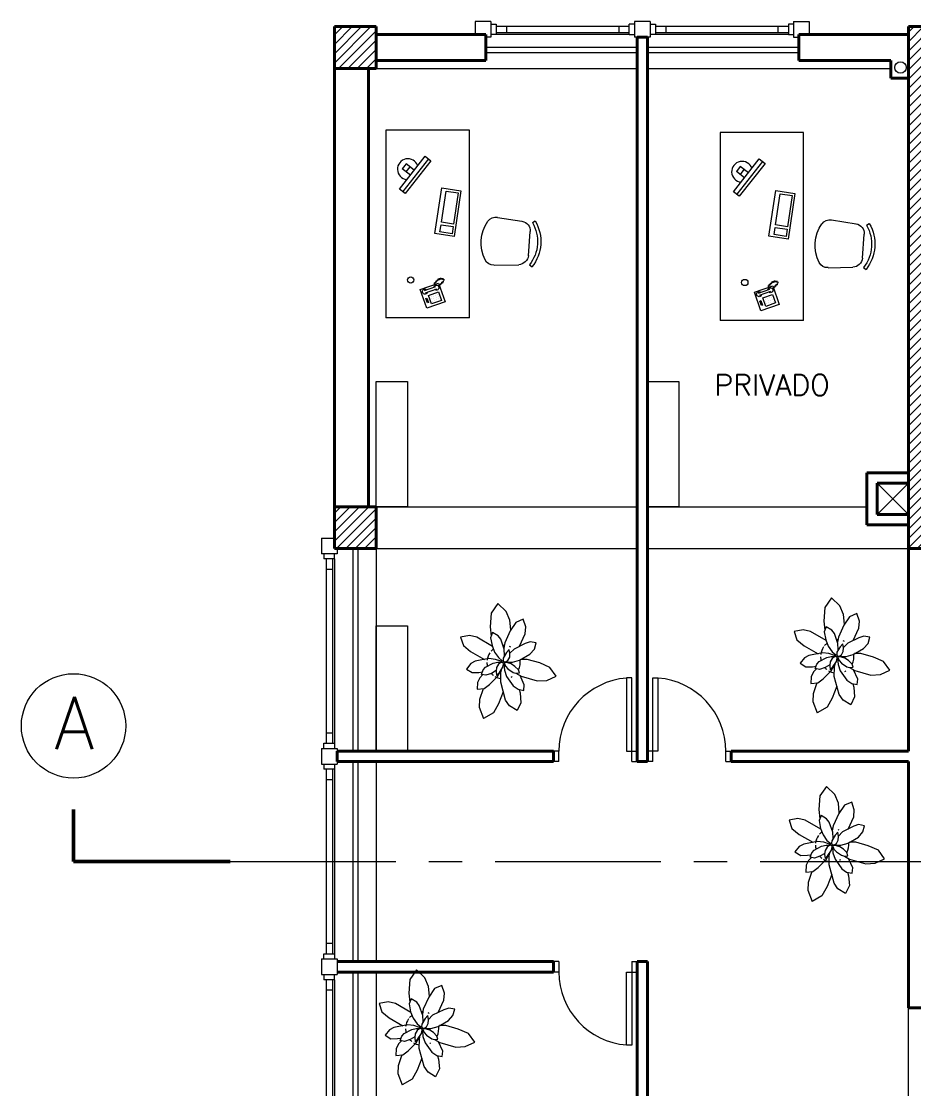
# Model space of a CAD drawing. Extents: x 1018 to 1366, y -109 to 186.
# Drawn here: x 1266.27 to 1274.82, y 119.89 to 130.11 of the extents above; entities that cross this region are included whole.
import ezdxf

# ---------------------------------------------------------------- set-up
doc = ezdxf.new("R2010")
doc.units = 0
doc.header["$LTSCALE"] = 0.5
doc.linetypes.add('CENTER', pattern=[50.8, 31.75, -6.35, 6.35, -6.35])
doc.layers.get('0').update_dxf_attribs({"linetype": 'CONTINUOUS'})
for name, color, linetype, lineweight in [('Carpintería', 55, 'CONTINUOUS', 20), ('Detalles .05', 243, 'CONTINUOUS', 5), ('Detalles 01', 8, 'CONTINUOUS', 9), ('Equipamiento movil', 33, 'CONTINUOUS', 9), ('Muros corte', 7, 'CONTINUOUS', 40), ('Punta 01', 6, 'CONTINUOUS', 9), ('Punta 02', 11, 'CONTINUOUS', 20), ('Punta 05', 52, 'CONTINUOUS', 50), ('Tratamiento pisos', 251, 'CONTINUOUS', 9)]:
    doc.layers.add(name, color=color, linetype=linetype, lineweight=lineweight)
doc.styles.add('Texto 2 mm', font='simplex.shx', dxfattribs={"height": 0.2})
doc.styles.add('Texto 5 mm', font='simplex.shx', dxfattribs={"height": 0.5})
pattern_1 = [(45, (54.626424, 1.85935), (-0.0449012806, 0.0449012806), [])]

# ---------------------------------------------------------------- blocks, each defined once
blk = doc.blocks.new('Plant1')
for p, q in [((2.94, 14.02), (1.24, 11.02)), ((5.75, 15.65), (2.94, 14.02)), ((6.8, 12.64), (5.75, 15.65)), ((-4.94, 10.5), (-5.47, 8.7)), ((-3.11, 9.8), (-4.94, 10.5)), ((1.24, 11.02), (-0.18, 7.33)), ((6.67, 9.74), (6.8, 12.64)), ((-10.15, 7.82), (-12.56, 7.25)), ((-12.56, 7.25), (-11.81, 4.91)), ((-8.01, 7.41), (-10.15, 7.82)), ((-4.41, 5.37), (-8.01, 7.41)), ((-5.47, 8.7), (-5.1, 7.19)), ((-5.1, 7.19), (-3.73, 3.58)), ((-1.65, 8.27), (-3.11, 9.8)), ((-0.15, 4.91), (-1.65, 8.27)), ((-0.18, 7.33), (-0.36, 5.38)), ((4.8, 4.93), (6.67, 9.74)), ((-11.81, 4.91), (-9.42, 2.94)), ((-3.73, 3.58), (-2.59, 2.19)), ((0.25, 2.69), (-0.15, 4.91)), ((1.6, 3.31), (0.73, 2.26)), ((2.74, 4.3), (1.6, 3.31)), ((3.75, 4.5), (2.74, 4.3)), ((3.4, 2.61), (3.75, 3.44)), ((3.75, 3.45), (4.8, 4.93)), ((3.75, 3.44), (3.75, 4.5)), ((7.53, 5.66), (4.58, 4.62)), ((7.5, 2.24), (8.7, 3.64)), ((9.19, 5.31), (7.53, 5.66)), ((8.7, 3.64), (9.19, 5.31)), ((8.78, 3.92), (9.84, 4.12)), ((9.84, 4.12), (12.89, 4.12)), ((12.89, 4.12), (15.19, 2.69)), ((-15.39, 2.27), (-18.09, -0.04)), ((-12.63, 3.17), (-15.39, 2.27)), ((-9.66, 3.14), (-12.63, 3.17)), ((-9.42, 2.94), (-5.88, 0.9)), ((-3.93, 0.56), (-7.13, -0.21)), ((-5.88, 0.9), (-4.34, 0.46)), ((-2.06, 0.5), (-3.93, 0.56)), ((-2.48, 2.2), (-3.75, 2.12)), ((-3.75, 2.12), (-2.91, 1.21)), ((-2.91, 1.21), (-1.29, 0)), ((-1.34, 2), (-2.48, 2.2)), ((-1.9, 0.46), (-2.06, 0.5)), ((-0.39, 1.34), (-1.34, 2)), ((-0.56, -0.12), (-0.19, 0)), ((-0.12, 0.81), (-0.39, 1.34)), ((-0.19, 0), (-0.12, 0.06)), ((-0.06, 0.25), (-0.12, 0.81)), ((-0.12, 0.06), (-0.06, 0.25)), ((-0.11, 0.67), (0.06, 0.81)), ((0.06, 0.81), (0.25, 2.69)), ((0.31, 1.31), (0.12, 0.38)), ((0.12, 0.38), (0.19, 0.25)), ((0.19, 0.25), (0.38, 0.19)), ((0.73, 2.26), (0.31, 1.31)), ((0.38, 0.19), (1.25, 0.44)), ((0.47, 0.22), (0.69, 0)), ((0.69, 0), (2.44, 0)), ((1.25, 0.44), (2.18, 1.1)), ((2.18, 1.1), (3.4, 2.61)), ((2.44, 0), (4.43, 0.51)), ((4.43, 0.51), (7.5, 2.24)), ((13.53, 0.5), (11.66, -0.54)), ((15.19, 2.69), (13.53, 0.5)), ((-18.09, -0.04), (-15.37, -2.32)), ((-15.37, -2.32), (-11.22, -3.04)), ((-11.22, -3.04), (-8.38, -3)), ((-8.2, -0.91), (-9.38, -2.5)), ((-9.38, -2.5), (-7.87, -3.25)), ((-5.18, -2.97), (-8.45, -7.47)), ((-7.13, -0.21), (-8.2, -0.91)), ((-7.87, -3.25), (-5.44, -3.05)), ((-5.44, -3.05), (-3.38, -2.45)), ((-3.38, -2.45), (-1.56, -1.44)), ((-1.56, -1.44), (-0.5, -0.38)), ((-1.12, -2.44), (-1.55, -4.42)), ((-1.29, 0), (-0.56, -0.12)), ((-0.38, -0.81), (-1.12, -2.44)), ((-0.31, -0.5), (-0.59, -0.46)), ((-0.5, -0.38), (-0.5, -0.12)), ((0.06, -0.62), (-0.38, -0.81)), ((-0.26, -0.76), (-0.31, -0.5)), ((-0.19, -1.81), (-0.07, -0.68)), ((0.01, -3.25), (-0.19, -1.81)), ((0.12, -0.12), (0, -0.44)), ((0, -0.44), (0.12, -1)), ((1.03, -5.66), (0.01, -3.25)), ((0.56, -0.06), (0.12, -0.12)), ((0.12, -1), (0.45, -1.59)), ((0.45, -1.59), (1.43, -2.3)), ((1.53, -0.38), (0.56, -0.06)), ((1.43, -2.3), (2.56, -2.56)), ((3.06, -1.61), (1.53, -0.38)), ((3.19, -1.19), (2.01, -0.77)), ((2.38, -1), (2.23, -0.95)), ((2.32, -2.51), (3.05, -4.05)), ((4.2, -2.28), (2.38, -1)), ((2.56, -2.56), (3.88, -2.56)), ((3.88, -2.56), (3.06, -1.61)), ((6, -1.48), (3.19, -1.19)), ((6.42, -4.94), (4.2, -2.28)), ((11.66, -0.54), (6, -1.48)), ((9.02, -0.98), (12.56, -2.76)), ((12.56, -2.76), (15.17, -4.6)), ((-4.21, -9.77), (-1.41, -5.8)), ((-1.55, -4.42), (-1.12, -8.67)), ((1.72, -6.45), (1.03, -5.66)), ((3.06, -7.12), (1.72, -6.45)), ((3.05, -4.05), (3.43, -5.82)), ((3.43, -5.82), (3.06, -7.12)), ((7.5, -6.71), (6.42, -4.94)), ((15.17, -4.6), (16.61, -7.77)), ((-8.45, -7.47), (-9.18, -9.67)), ((-9.18, -9.67), (-8.88, -12.44)), ((-6.25, -11.82), (-4.21, -9.77)), ((-1.12, -8.67), (-0.57, -10.07)), ((2.25, -9.87), (2.39, -7.87)), ((2.39, -7.87), (2.32, -6.75)), ((3.19, -6.68), (4.04, -7.69)), ((4.04, -7.69), (5.41, -8.56)), ((5.41, -8.56), (7.5, -8.88)), ((7.5, -8.88), (7.5, -6.71)), ((7.5, -6.98), (10.72, -8.45)), ((10.72, -8.45), (13.06, -8.78)), ((13.06, -8.78), (16.61, -7.77)), ((-8.88, -12.44), (-6.25, -11.82)), ((-0.57, -10.07), (1, -11.56)), ((1, -11.56), (2.25, -9.87))]:
    blk.add_line(p, q)
for start, end in [(57.1582, 93.2041), (172.4345, 176.9296), (149.2581, 153.7532), (21.2653, 25.7604), (212.1423, 223.5771), (323.0282, 344.4965), (229.8179, 257.6637), (265.2848, 278.7499), (306.6551, 316.418)]:
    blk.add_arc((0, 0), 5.12, start, end)
blk = doc.blocks.new('TELEFONO')
at = {"layer": 'Detalles .05'}
for p, q in [((0.139, 0.134), (-0.098, 0.134)), ((-0.098, 0.134), (-0.098, -0.099)), ((0.139, -0.099), (0.139, 0.134)), ((-0.071, 0.089), (-0.071, -0.055)), ((-0.043, 0.089), (-0.043, -0.055)), ((0.108, 0.063), (0, 0.063)), ((0, 0.063), (0, -0.063)), ((0.081, 0.108), (0.023, 0.108)), ((0.023, 0.108), (0.023, 0.094)), ((0.023, 0.094), (0.081, 0.094)), ((0.027, 0.041), (0.027, 0.041)), ((0.027, 0.014), (0.027, 0.014)), ((0.054, 0.041), (0.054, 0.041)), ((0.054, 0.014), (0.054, 0.014)), ((0.081, 0.094), (0.081, 0.108)), ((0.081, 0.041), (0.081, 0.041)), ((0.081, 0.014), (0.081, 0.014)), ((0.108, -0.063), (0.108, 0.063)), ((-0.129, -0.104), (-0.147, -0.11)), ((-0.129, -0.116), (-0.147, -0.121)), ((-0.129, -0.127), (-0.147, -0.133)), ((-0.124, -0.093), (-0.141, -0.098)), ((-0.118, -0.081), (-0.135, -0.087)), ((-0.112, -0.07), (-0.129, -0.075)), ((-0.106, -0.058), (-0.124, -0.064)), ((-0.101, -0.047), (-0.118, -0.052)), ((-0.098, -0.099), (0.139, -0.099)), ((-0.072, -0.121), (-0.089, -0.127)), ((-0.067, -0.083), (-0.078, -0.116)), ((0, -0.063), (0.108, -0.063)), ((0.027, -0.013), (0.027, -0.013)), ((0.027, -0.04), (0.027, -0.04)), ((0.054, -0.013), (0.054, -0.013)), ((0.054, -0.04), (0.054, -0.04)), ((0.081, -0.013), (0.081, -0.013)), ((0.081, -0.04), (0.081, -0.04)), ((-0.129, -0.139), (-0.147, -0.145)), ((-0.124, -0.15), (-0.141, -0.156)), ((-0.118, -0.162), (-0.135, -0.168)), ((-0.104, -0.17), (-0.122, -0.176)), ((-0.089, -0.156), (-0.106, -0.162)), ((-0.083, -0.145), (-0.101, -0.15)), ((-0.078, -0.133), (-0.095, -0.139))]:
    blk.add_line(p, q, dxfattribs=at)
for centre, start, end in [((-0.057, 0.089), 298.4915, 241.5085), ((-0.057, -0.055), 118.4915, 61.5085)]:
    blk.add_arc(centre, 0.0302, start, end, dxfattribs=at)
blk = doc.blocks.new('RECTANG')
for p, q in [((1, 1), (0, 1)), ((0, 1), (0, 0)), ((1, 0), (1, 1)), ((0, 0), (1, 0))]:
    blk.add_line(p, q)
blk = doc.blocks.new('KEYBOARD', base_point=(60, 294))
for p, xscale, yscale, zscale in [((60, 294), 19, 8, 19), ((61, 295), 13, 5, 13), ((75, 295), 3, 5, 3)]:
    blk.add_blockref('RECTANG', p, dxfattribs=dict(xscale=xscale, yscale=yscale, zscale=zscale))
blk = doc.blocks.new('silla compu')
for p, q in [((-0.198, 0.131), (-0.215, -0.107)), ((0.255, 0.058), (0.197, -0.173)), ((-0.225, -0.207), (-0.247, -0.23)), ((0.092, -0.242), (-0.137, -0.206)), ((0.175, -0.271), (0.188, -0.3))]:
    blk.add_line(p, q)
for centre, radius, start, end in [((-0.105, 0.124), 0.0936, 112.4967, 175.8734), ((-0.005, -0.116), 0.354, 49.3107, 112.4967), ((0.175, 0.085), 0.0838, 341.6928, 53.5518), ((-0.122, -0.113), 0.0936, 175.8734, 260.9037), ((0.098, -0.138), 0.105, 266.1879, 340.6498), ((0.022, 0.055), 0.392, 226.6455, 295.1618), ((0.022, 0.055), 0.361, 226.6972, 295.1102)]:
    blk.add_arc(centre, radius, start, end)

msp = doc.modelspace()

# ---------------------------------------------------------------- hatches: boundary and pattern name
at = {"layer": 'Detalles 01'}
h = msp.add_hatch(dxfattribs=at)
h.set_pattern_fill('ANSI31,_O', color=256, scale=0.02)
h.set_pattern_definition(pattern_1)
h.paths.add_polyline_path([(1269.672, 130.064), (1269.272, 130.064), (1269.272, 129.664), (1269.672, 129.664)])
h = msp.add_hatch(dxfattribs=at)
h.set_pattern_fill('ANSI31,_O', color=256, scale=0.02)
h.set_pattern_definition([(45, (-6.173576, 1.85935), (-0.0449012806, 0.0449012806), [])])
h.paths.add_polyline_path([(1277.872, 129.989), (1276.772, 129.989), (1276.772, 129.739), (1277.872, 129.739)])
h.paths.add_polyline_path([(1276.772, 129.989), (1275.012, 129.989), (1275.012, 130.064), (1274.772, 130.064), (1274.772, 125.064), (1276.772, 125.064), (1276.772, 125.214), (1275.012, 125.214), (1275.012, 129.739), (1276.772, 129.739)])
h.paths.add_polyline_path([(1277.412, 128.939), (1277.262, 128.939), (1277.262, 125.214), (1276.772, 125.214), (1276.772, 125.064), (1277.412, 125.064)])
h = msp.add_hatch(dxfattribs=at)
h.set_pattern_fill('ANSI31,_O', color=256, scale=0.02)
h.set_pattern_definition(pattern_1)
h.paths.add_polyline_path([(1269.672, 125.464), (1269.272, 125.464), (1269.272, 125.064), (1269.672, 125.064)])

# ---------------------------------------------------------------- linework, layer by layer
at = {"layer": 'Carpintería'}
for p, q in [((1270.772, 130.114), (1270.622, 130.114)), ((1270.622, 130.114), (1270.622, 129.989)), ((1270.772, 130.114), (1270.772, 129.964)), ((1270.772, 130.089), (1270.822, 130.089)), ((1270.822, 130.089), (1270.822, 129.989)), ((1272.147, 130.089), (1272.097, 130.089)), ((1272.097, 129.989), (1272.097, 130.089)), ((1272.297, 130.114), (1272.147, 130.114)), ((1272.147, 130.114), (1272.147, 129.964)), ((1272.297, 130.114), (1272.297, 129.964)), ((1272.297, 130.089), (1272.347, 130.089)), ((1272.347, 130.089), (1272.347, 129.989)), ((1273.622, 130.089), (1273.622, 129.989)), ((1273.672, 130.089), (1273.622, 130.089)), ((1273.672, 130.114), (1273.672, 129.964)), ((1273.672, 130.114), (1273.822, 130.114)), ((1273.822, 130.114), (1273.822, 129.989)), ((1270.822, 129.989), (1270.772, 129.989)), ((1270.822, 130.069), (1272.097, 130.069)), ((1270.822, 130.009), (1272.097, 130.009)), ((1270.922, 130.069), (1270.922, 130.009)), ((1271.997, 130.069), (1271.997, 130.009)), ((1272.097, 129.989), (1272.147, 129.989)), ((1272.347, 129.989), (1272.297, 129.989)), ((1272.347, 130.069), (1273.622, 130.069)), ((1272.347, 130.009), (1273.622, 130.009)), ((1272.447, 130.069), (1272.447, 130.009)), ((1273.522, 130.069), (1273.522, 130.009)), ((1273.622, 129.989), (1273.672, 129.989)), ((1270.772, 129.964), (1270.722, 129.964)), ((1272.172, 129.964), (1272.147, 129.964)), ((1272.297, 129.964), (1272.272, 129.964)), ((1273.672, 129.964), (1273.722, 129.964)), ((1269.147, 125.164), (1269.147, 125.014)), ((1269.147, 125.164), (1269.272, 125.164)), ((1269.297, 125.014), (1269.147, 125.014)), ((1269.172, 125.014), (1269.172, 124.964)), ((1269.272, 124.964), (1269.172, 124.964)), ((1269.192, 124.964), (1269.192, 123.198)), ((1269.252, 124.964), (1269.252, 123.198)), ((1269.272, 124.964), (1269.272, 125.014)), ((1269.297, 125.064), (1269.297, 125.014)), ((1269.252, 124.864), (1269.192, 124.864)), ((1272.122, 123.823), (1272.072, 123.823)), ((1272.072, 123.823), (1272.072, 123.123)), ((1272.122, 123.123), (1272.122, 123.823)), ((1272.322, 123.123), (1272.322, 123.823)), ((1272.322, 123.823), (1272.372, 123.823)), ((1272.372, 123.823), (1272.372, 123.123)), ((1269.192, 123.298), (1269.252, 123.298)), ((1269.147, 123.148), (1269.147, 122.998)), ((1269.147, 123.148), (1269.297, 123.148)), ((1269.172, 123.148), (1269.172, 123.198)), ((1269.172, 123.198), (1269.272, 123.198)), ((1269.272, 123.198), (1269.272, 123.148)), ((1269.297, 123.148), (1269.297, 123.123)), ((1271.422, 123.123), (1271.372, 123.123)), ((1271.422, 123.023), (1271.422, 123.123)), ((1272.072, 123.123), (1272.122, 123.123)), ((1272.122, 123.023), (1272.122, 123.123)), ((1272.122, 123.123), (1272.172, 123.123)), ((1272.322, 123.123), (1272.272, 123.123)), ((1272.322, 123.023), (1272.322, 123.123)), ((1272.372, 123.123), (1272.322, 123.123)), ((1273.022, 123.023), (1273.022, 123.123)), ((1273.022, 123.123), (1273.072, 123.123)), ((1269.297, 123.023), (1269.297, 122.998)), ((1271.422, 123.023), (1271.372, 123.023)), ((1272.122, 123.023), (1272.172, 123.023)), ((1272.322, 123.023), (1272.272, 123.023)), ((1273.022, 123.023), (1273.072, 123.023)), ((1269.147, 122.998), (1269.297, 122.998)), ((1269.172, 122.998), (1269.172, 122.948)), ((1269.272, 122.948), (1269.172, 122.948)), ((1269.192, 122.948), (1269.192, 121.181)), ((1269.252, 122.948), (1269.192, 122.948)), ((1269.252, 122.948), (1269.252, 121.181)), ((1269.272, 122.998), (1269.272, 122.948)), ((1269.252, 122.848), (1269.192, 122.848)), ((1269.172, 121.131), (1269.172, 121.181)), ((1269.172, 121.181), (1269.272, 121.181)), ((1269.192, 121.281), (1269.252, 121.281)), ((1269.272, 121.181), (1269.272, 121.131)), ((1269.147, 121.131), (1269.147, 120.981)), ((1269.147, 121.131), (1269.297, 121.131)), ((1269.297, 121.131), (1269.297, 120.981)), ((1271.422, 121.106), (1271.372, 121.106)), ((1271.422, 121.106), (1271.422, 121.006)), ((1272.122, 121.106), (1272.122, 121.006)), ((1272.122, 121.106), (1272.172, 121.106)), ((1269.147, 120.981), (1269.297, 120.981)), ((1269.172, 120.981), (1269.172, 120.931)), ((1269.272, 120.931), (1269.272, 120.981)), ((1271.422, 121.006), (1271.372, 121.006)), ((1272.072, 120.306), (1272.072, 121.006)), ((1272.072, 121.006), (1272.122, 121.006)), ((1272.122, 121.006), (1272.172, 121.006)), ((1272.122, 121.006), (1272.122, 120.306)), ((1269.272, 120.931), (1269.172, 120.931)), ((1269.192, 120.931), (1269.192, 119.164)), ((1269.252, 120.931), (1269.252, 119.164)), ((1269.252, 120.831), (1269.192, 120.831)), ((1272.122, 120.306), (1272.072, 120.306))]:
    msp.add_line(p, q, dxfattribs=at)
at = {"layer": 'Detalles 01'}
for p, q in [((1272.097, 129.989), (1270.822, 129.989)), ((1273.622, 129.989), (1272.347, 129.989)), ((1272.172, 129.864), (1270.722, 129.864)), ((1272.172, 129.814), (1270.722, 129.814)), ((1273.722, 129.864), (1272.272, 129.864)), ((1273.722, 129.814), (1272.272, 129.814)), ((1269.272, 124.964), (1269.272, 123.198)), ((1269.447, 125.064), (1269.447, 123.123)), ((1269.497, 125.064), (1269.497, 123.123)), ((1269.447, 123.023), (1269.447, 121.106)), ((1269.497, 123.023), (1269.497, 121.106)), ((1269.447, 121.006), (1269.447, 119.064)), ((1269.497, 121.006), (1269.497, 119.064)), ((1269.272, 120.931), (1269.272, 119.164))]:
    msp.add_line(p, q, dxfattribs=at)
at = {"layer": 'Detalles 01', "linetype": 'CENTER', "ltscale": 0.1}
msp.add_line((1268.272, 122.064), (1276.662, 122.064), dxfattribs=at)
at = {"layer": 'Detalles 01'}
msp.add_circle((1274.696, 129.672), 0.055, dxfattribs=at)
for centre, start, end in [((1272.126, 123.121), 94.3593, 179.8829), ((1272.319, 123.121), 0.1171, 85.6407), ((1272.126, 121.008), 180.1171, 265.6407)]:
    msp.add_arc(centre, 0.703, start, end, dxfattribs=at)
at = {"layer": 'Equipamiento movil'}
for p, q in [((1269.766, 129.073), (1269.766, 127.273)), ((1270.566, 129.073), (1269.766, 129.073)), ((1270.566, 127.273), (1270.566, 129.073)), ((1272.968, 129.048), (1272.968, 127.248)), ((1273.768, 129.048), (1272.968, 129.048)), ((1273.768, 127.248), (1273.768, 129.048)), ((1269.894, 128.507), (1270.142, 128.822)), ((1269.96, 128.749), (1269.922, 128.702)), ((1270.173, 128.797), (1269.926, 128.483)), ((1270.197, 128.779), (1269.95, 128.464)), ((1270.037, 128.688), (1269.96, 128.749)), ((1270.142, 128.822), (1270.197, 128.779)), ((1273.096, 128.482), (1273.343, 128.797)), ((1273.375, 128.772), (1273.127, 128.458)), ((1273.398, 128.754), (1273.151, 128.439)), ((1273.343, 128.797), (1273.398, 128.754)), ((1270, 128.641), (1269.922, 128.702)), ((1269.96, 128.672), (1269.997, 128.719)), ((1273.161, 128.724), (1273.124, 128.677)), ((1273.201, 128.616), (1273.124, 128.677)), ((1273.238, 128.663), (1273.161, 128.724)), ((1273.162, 128.647), (1273.199, 128.694)), ((1269.95, 128.464), (1269.894, 128.507)), ((1273.151, 128.439), (1273.096, 128.482)), ((1270.566, 127.273), (1269.766, 127.273)), ((1273.768, 127.248), (1272.968, 127.248)), ((1269.672, 125.464), (1269.672, 126.664)), ((1269.672, 126.664), (1269.972, 126.664)), ((1269.972, 126.664), (1269.972, 125.464)), ((1272.272, 125.464), (1272.272, 126.664)), ((1272.272, 126.664), (1272.572, 126.664)), ((1272.572, 126.664), (1272.572, 125.464)), ((1269.672, 125.464), (1269.672, 126.264)), ((1269.972, 125.464), (1269.672, 125.464)), ((1272.572, 125.464), (1272.272, 125.464)), ((1269.672, 123.123), (1269.672, 124.323)), ((1269.672, 124.323), (1269.972, 124.323)), ((1269.972, 124.323), (1269.972, 123.123)), ((1269.972, 123.123), (1269.672, 123.123))]:
    msp.add_line(p, q, dxfattribs=at)
for centre in [(1270.003, 127.637), (1273.204, 127.612)]:
    msp.add_circle(centre, 0.03, dxfattribs=at)
for centre in [(1269.976, 128.698), (1273.178, 128.673)]:
    msp.add_arc(centre, 0.1, 19.6916, 263.9196, dxfattribs=at)
at = {"layer": 'Muros corte'}
for p, q in [((1269.672, 130.064), (1269.272, 130.064)), ((1269.272, 129.664), (1269.272, 130.064)), ((1269.672, 130.064), (1269.672, 129.664)), ((1270.722, 129.989), (1269.672, 129.989)), ((1270.722, 129.989), (1270.722, 129.739)), ((1274.772, 129.989), (1273.722, 129.989)), ((1273.722, 129.989), (1273.722, 129.739)), ((1274.772, 125.064), (1274.772, 130.064)), ((1274.772, 130.064), (1275.012, 130.064)), ((1272.172, 129.964), (1272.172, 123.023)), ((1272.272, 129.964), (1272.172, 129.964)), ((1272.272, 129.964), (1272.272, 123.023)), ((1270.722, 129.739), (1269.672, 129.739)), ((1274.602, 129.739), (1273.722, 129.739)), ((1274.602, 129.569), (1274.602, 129.739)), ((1274.772, 123.123), (1274.772, 129.739)), ((1269.672, 129.664), (1269.272, 129.664)), ((1269.272, 129.664), (1269.272, 125.464)), ((1269.597, 129.664), (1269.597, 125.464)), ((1274.772, 129.569), (1274.602, 129.569)), ((1274.372, 125.289), (1274.372, 125.789)), ((1274.372, 125.789), (1274.772, 125.789)), ((1274.472, 125.389), (1274.472, 125.689)), ((1274.472, 125.689), (1274.772, 125.689)), ((1269.672, 125.464), (1269.272, 125.464)), ((1269.272, 125.064), (1269.272, 125.464)), ((1269.672, 125.064), (1269.672, 125.464)), ((1274.472, 125.389), (1274.772, 125.389)), ((1274.372, 125.289), (1274.772, 125.289)), ((1269.672, 125.064), (1269.272, 125.064)), ((1277.412, 125.064), (1274.772, 125.064)), ((1269.297, 123.123), (1271.372, 123.123)), ((1269.297, 123.123), (1269.297, 123.023)), ((1271.372, 123.123), (1271.372, 123.023)), ((1273.072, 123.123), (1274.772, 123.123)), ((1273.072, 123.123), (1273.072, 123.023)), ((1269.297, 123.023), (1271.372, 123.023)), ((1272.172, 123.023), (1272.272, 123.023)), ((1273.072, 123.023), (1274.772, 123.023)), ((1274.772, 120.664), (1274.772, 123.023)), ((1269.297, 121.106), (1271.372, 121.106)), ((1271.372, 121.006), (1271.372, 121.106)), ((1272.172, 121.106), (1272.172, 114.164)), ((1272.172, 121.106), (1272.272, 121.106)), ((1272.272, 121.106), (1272.272, 114.164)), ((1269.297, 121.006), (1271.372, 121.006)), ((1274.772, 120.664), (1276.272, 120.664))]:
    msp.add_line(p, q, dxfattribs=at)
at = {"layer": 'Punta 01'}
for p, q in [((1274.772, 125.689), (1274.472, 125.389)), ((1274.472, 125.689), (1274.772, 125.389))]:
    msp.add_line(p, q, dxfattribs=at)
at = {"layer": 'Punta 02'}
msp.add_circle((1266.772, 123.364), 0.5, dxfattribs=at)
at = {"layer": 'Punta 05'}
for p, q in [((1266.772, 122.064), (1266.772, 122.564)), ((1268.272, 122.064), (1266.772, 122.064))]:
    msp.add_line(p, q, dxfattribs=at)
at = {"layer": 'Tratamiento pisos'}
for p, q in [((1269.672, 129.664), (1272.172, 129.664)), ((1272.272, 129.664), (1274.602, 129.664)), ((1269.672, 125.464), (1272.172, 125.464)), ((1272.272, 125.464), (1274.372, 125.464)), ((1269.672, 125.064), (1272.172, 125.064)), ((1269.672, 125.064), (1269.672, 123.123)), ((1272.272, 125.064), (1274.772, 125.064)), ((1269.672, 123.023), (1269.672, 121.106)), ((1269.272, 122.948), (1269.272, 121.181)), ((1269.672, 121.006), (1269.672, 119.064)), ((1274.772, 119.064), (1274.772, 120.664))]:
    msp.add_line(p, q, dxfattribs=at)

# ---------------------------------------------------------------- block references
at = {"layer": 'Detalles .05'}
for name, p, xscale, yscale, zscale, rotation in [('TELEFONO', (1270.222, 127.506), -0.8, 0.8, 0.8, 109.5246331456692), ('TELEFONO', (1273.423, 127.481), -0.8, 0.8, 0.8, 109.5246331456692), ('Plant1', (1270.893, 123.974), 0.0312, 0.0312, 0.0312, 275.4822477110876), ('Plant1', (1274.09, 124.029), 0.0312, 0.0312, 0.0312, 275.4822477110876), ('Plant1', (1274.041, 122.222), 0.0312, 0.0312, 0.0312, 275.4822477110876), ('Plant1', (1270.113, 120.465), 0.0312, 0.0312, 0.0312, 275.4822477110876)]:
    msp.add_blockref(name, p, dxfattribs=dict(at, xscale=xscale, yscale=yscale, zscale=zscale, rotation=rotation))
at = {"layer": 'Equipamiento movil', "xscale": -0.02326153846132684, "yscale": 0.02326153846151868, "zscale": 0.02326153846153847, "rotation": 81.42196533294214}
for p in [(1270.484, 128.49), (1273.685, 128.465)]:
    msp.add_blockref('KEYBOARD', p, dxfattribs=at)
at = {"layer": 'Equipamiento movil', "xscale": -1, "rotation": 76.81788753903416}
for p in [(1270.916, 128.014), (1274.117, 127.989)]:
    msp.add_blockref('silla compu', p, dxfattribs=at)

# ---------------------------------------------------------------- texts
at = {"layer": 'Punta 02', "insert": (1272.912, 126.73), "char_height": 0.2, "width": 1.26943, "attachment_point": 1, "style": 'Texto 2 mm'}
msp.add_mtext('PRIVADO', dxfattribs=at)
at = {"layer": 'Punta 05', "insert": (1266.587, 123.641), "char_height": 0.5, "width": 0.39986, "attachment_point": 1, "style": 'Texto 5 mm'}
msp.add_mtext('A', dxfattribs=at)

doc.saveas('drawing.dxf')
